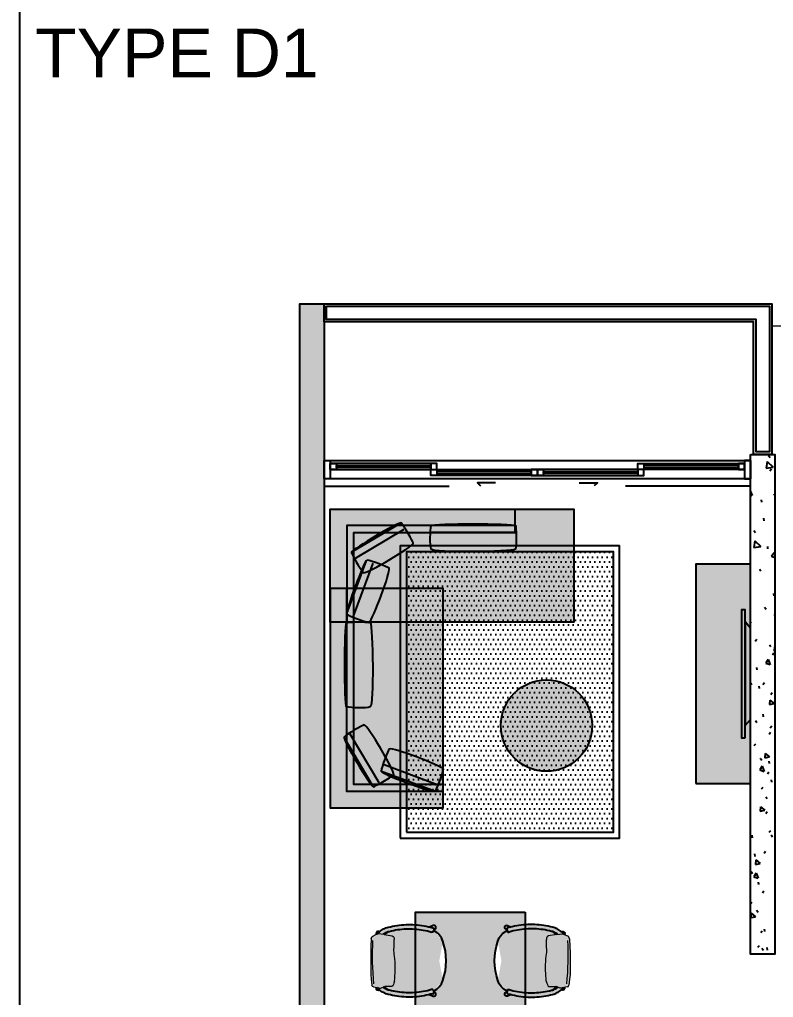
# Model space of a CAD drawing. Header units: millimetres. Extents: x 138979 to 257434, y 2210 to 57479.
# Drawn here: x 190541 to 196729, y 9512 to 17534 of the extents above; entities that cross this region are included whole.
import ezdxf

# ---------------------------------------------------------------- set-up
doc = ezdxf.new("R2010")
doc.units = ezdxf.units.MM
doc.layers.add('FLOOR', color=6, linetype='Continuous', lineweight=9)
doc.layers.add('WALL-RETCUT-1', color=1, linetype='Continuous', lineweight=25)
for name, color, linetype in [('GAR Text', 7, 'Continuous'), ('GAR-DOOR', 4, 'Continuous'), ('GAR-FFE', 1, 'Continuous'), ('GAR-WINDOW', 4, 'Continuous')]:
    doc.layers.add(name, color=color, linetype=linetype)
doc.styles.get("Standard").update_dxf_attribs({"font": 'arial.ttf'})
doc.linetypes.add('BATTING', pattern='A,0.00254,-2.54,[134,ltypeshp.shx,S=2.54,R=0,X=-2.54,Y=0],-5.08,[134,ltypeshp.shx,S=2.54,R=180,X=2.54,Y=0],-2.54', length=10.16254)

# ---------------------------------------------------------------- blocks, each defined once
blk = doc.blocks.new('tv')
at = {"layer": 'GAR-FFE', "true_color": 0xffffff}
h = blk.add_hatch(color=7, dxfattribs=at)
h.dxf.hatch_style = 1
h.paths.add_polyline_path([(-50135.2, -61402.1), (-50135.2, -61432.1), (-49085.2, -61432.1), (-49085.2, -61402.1)])
h.paths.add_polyline_path([(-50035.2, -61432.1), (-49985.2, -61477.1), (-49235.2, -61477.1), (-49185.2, -61432.1)])
at = {"layer": 'GAR-FFE', "color": 8}
for points in [[(-50135.2, -61432.1), (-49085.2, -61432.1), (-49085.2, -61402.1), (-50135.2, -61402.1)], [(-49985.2, -61477.1), (-49235.2, -61477.1), (-49185.2, -61432.1), (-50035.2, -61432.1)]]:
    blk.add_lwpolyline(points, close=True, dxfattribs=at)
blk = doc.blocks.new('A$C23cfd314')
at = {"layer": 'GAR-FFE', "true_color": 0xffffff}
h = blk.add_hatch(color=7, dxfattribs=at)
h.dxf.hatch_style = 1
edge = h.paths.add_edge_path()
edge.add_spline(control_points=[(67.9, 551.9), (90.5, 558.5), (113.3, 563.9), (159.5, 572.2), (182.8, 575.1), (229.6, 578.4), (253.1, 578.7), (300, 577), (323.4, 574.8), (369.8, 568.1), (392.9, 563.4), (415.6, 557.6)], knot_values=[6.030876, 6.030876, 6.030876, 6.030876, 6.138348, 6.138348, 6.245819, 6.245819, 6.353291, 6.353291, 6.460762, 6.460762, 6.568233, 6.568233, 6.568233, 6.568233], degree=3, periodic=0)
edge.add_spline(control_points=[(415.6, 557.6), (418.9, 556.7), (422.2, 555.7), (425.5, 554.7)], knot_values=[5.959729, 5.959729, 5.959729, 5.959729, 6.030876, 6.030876, 6.030876, 6.030876], degree=3, periodic=0)
edge.add_ellipse((337.6, 426.6), major_axis=(0, 155.4), ratio=0.999391, start_angle=312.22805, end_angle=325.5322, ccw=False)
edge.add_line((452.6, 531), (390.8, 520.2))
edge.add_spline(control_points=[(390.8, 520.2), (378.5, 517.5), (373.3, 504.2), (374.3, 491.1)], knot_values=[0, 0, 0, 0, 28.416842, 28.416842, 28.416842, 28.416842], degree=3, periodic=0)
edge.add_spline(control_points=[(374.3, 491.1), (374.3, 491.1), (374.1, 432.3), (380.2, 390.1), (365.7, 321), (366.8, 207.4), (373.3, 149.9)], knot_values=[0, 0, 0, 0, 1, 2, 3, 4, 4, 4, 4], degree=3, periodic=0)
edge.add_spline(control_points=[(373.2, 149.3), (381.8, 127.2), (380.4, 109.8), (394.4, 105.7)], knot_values=[0, 0, 0, 0, 30.05601, 30.05601, 30.05601, 30.05601], degree=3, periodic=0)
edge.add_line((394.4, 105.7), (453.3, 104.4))
edge.add_line((453.3, 104.4), (455.3, 103.7))
edge.add_ellipse((337.6, 205.1), major_axis=(0, -155.4), ratio=0.999391, start_angle=34.4678, end_angle=49.28609, ccw=False)
edge.add_spline(control_points=[(425.5, 77), (422.2, 75.9), (418.9, 74.9), (415.6, 74.1)], knot_values=[3.393902, 3.393902, 3.393902, 3.393902, 3.465049, 3.465049, 3.465049, 3.465049], degree=3, periodic=0)
edge.add_spline(control_points=[(415.6, 74.1), (392.9, 68.2), (369.8, 63.6), (323.4, 56.8), (300, 54.7), (253.1, 52.9), (229.6, 53.3), (182.8, 56.6), (159.5, 59.5), (113.3, 67.8), (90.5, 73.1), (68, 79.7)], knot_values=[2.856621, 2.856621, 2.856621, 2.856621, 2.964092, 2.964092, 3.071564, 3.071564, 3.179035, 3.179035, 3.286506, 3.286506, 3.393902, 3.393902, 3.393902, 3.393902], degree=3, periodic=0)
edge.add_spline(control_points=[(68, 79.7), (63.5, 81.1), (60.7, 80.5), (59, 79.8), (58.5, 79.6), (57.2, 78.8), (56.7, 78.3), (55.4, 77.1), (55.1, 76.6), (54.6, 75.9), (54.5, 75.7), (54.3, 75.3), (54.2, 75.1), (54.1, 74.9), (54.1, 74.8), (54, 74.7)], knot_values=[1.268875, 1.268875, 1.268875, 1.268875, 1.276947, 1.276947, 1.282826, 1.282826, 1.293294, 1.293294, 1.317713, 1.317713, 1.342133, 1.342133, 1.366552, 1.366552, 1.390971, 1.390971, 1.390971, 1.390971], degree=3, periodic=0)
edge.add_arc((113.5, 48.4), 65, 155.47155, 163.41429)
edge.add_ellipse((122.4, 205.1), major_axis=(0, -155.4), ratio=0.999391, start_angle=288.77952, end_angle=332.71117, ccw=False)
edge.add_ellipse((447.9, 315.8), major_axis=(0, 499.4), ratio=0.999391, start_angle=71.22048, end_angle=108.77952, ccw=False)
edge.add_ellipse((122.4, 426.6), major_axis=(0, 155.4), ratio=0.999391, start_angle=27.28883, end_angle=71.22048, ccw=False)
edge.add_arc((113.5, 583.2), 65, 196.58571, 203.83826)
edge.add_spline(control_points=[(54, 556.9), (54.1, 556.8), (54.1, 556.7), (54.2, 556.5), (54.3, 556.4), (54.5, 556), (54.6, 555.7), (55.1, 555), (55.4, 554.5), (56.7, 553.3), (57.2, 552.9), (58.5, 552.1), (59, 551.8), (60.7, 551.2), (63.5, 550.6), (68, 551.9)], knot_values=[1.268875, 1.268875, 1.268875, 1.268875, 1.293294, 1.293294, 1.317713, 1.317713, 1.342133, 1.342133, 1.366552, 1.366552, 1.37702, 1.37702, 1.382899, 1.382899, 1.390971, 1.390971, 1.390971, 1.390971], degree=3, periodic=0)
h = blk.add_hatch(color=7, dxfattribs=at)
h.dxf.hatch_style = 1
edge = h.paths.add_edge_path()
edge.add_arc((113.5, 48.4), 65, 155.81742, 169.50664)
edge.add_line((49.6, 60.3), (42.6, 57.3))
edge.add_ellipse((49.2, 41.7), major_axis=(6.6, -15.7), ratio=0.998049, start_angle=180, end_angle=360)
edge.add_line((55.8, 26), (85.8, 38.7))
edge.add_spline(control_points=[(85.8, 38.7), (100.5, 35), (115.3, 31.8), (154.6, 24.8), (179.1, 21.7), (228.4, 18.3), (253.2, 17.9), (302.6, 19.7), (327.2, 22), (376.1, 29.1), (400.4, 34), (424.3, 40.2)], knot_values=[2.898136, 2.898136, 2.898136, 2.898136, 2.964016, 2.964016, 3.071487, 3.071487, 3.178959, 3.178959, 3.28643, 3.28643, 3.393902, 3.393902, 3.393902, 3.393902], degree=3, periodic=0)
edge.add_spline(control_points=[(424.3, 40.2), (437.4, 43.5), (450, 48.4), (474, 60.7), (485.2, 68.2), (502.2, 82.6), (508.5, 88.8), (514.3, 95.3)], knot_values=[3.393902, 3.393902, 3.393902, 3.393902, 3.618366, 3.618366, 3.842831, 3.842831, 3.989145, 3.989145, 3.989145, 3.989145], degree=3, periodic=0)
edge.add_line((497.1, 78.2), (498, 77.6))
edge.add_ellipse((507.2, 91.9), major_axis=(9.2, 14.3), ratio=0.992115, start_angle=180, end_angle=320.11243)
edge.add_line((523.4, 97.1), (544.8, 101.2))
edge.add_arc((542.9, 117), 15.9, 276.83963, 353.17488)
edge.add_line((558.6, 115.1), (563.3, 165.9))
edge.add_line((563.3, 165.9), (567.9, 203.2))
edge.add_line((567.9, 203.2), (568, 381.7))
edge.add_line((568, 381.7), (566.8, 432.6))
edge.add_line((566.8, 432.6), (564.1, 496.5))
edge.add_arc((534.4, 493.3), 29.9, 366.21275, 430.73757)
edge.add_line((544.3, 521.5), (522.1, 531.3))
edge.add_ellipse((507.3, 539.6), major_axis=(9.2, -14.3), ratio=0.992115, start_angle=28.28444, end_angle=90.14941)
edge.add_ellipse((507.2, 539.7), major_axis=(-9.2, 14.3), ratio=0.992115, start_angle=269.85059, end_angle=360)
edge.add_line((498, 554), (497, 553.4))
edge.add_spline(control_points=[(516.5, 533.8), (510.1, 541.3), (503.1, 548.3), (485.2, 563.4), (474, 570.9), (450, 583.3), (437.4, 588.1), (424.3, 591.5)], knot_values=[5.417489, 5.417489, 5.417489, 5.417489, 5.581947, 5.581947, 5.806412, 5.806412, 6.030876, 6.030876, 6.030876, 6.030876], degree=3, periodic=0)
edge.add_spline(control_points=[(424.3, 591.5), (400.4, 597.6), (376.1, 602.5), (327.2, 609.7), (302.6, 611.9), (253.2, 613.8), (228.4, 613.4), (179.1, 609.9), (154.6, 606.8), (115.3, 599.8), (100.5, 596.6), (85.8, 593)], knot_values=[6.030876, 6.030876, 6.030876, 6.030876, 6.138348, 6.138348, 6.245819, 6.245819, 6.353291, 6.353291, 6.460762, 6.460762, 6.526642, 6.526642, 6.526642, 6.526642], degree=3, periodic=0)
edge.add_line((85.8, 593), (54.8, 606.1))
edge.add_spline(control_points=[(55.8, 605.6), (54.4, 606.2), (53, 606.6), (49.7, 607.1), (47.9, 607), (44.3, 606.4), (42.6, 605.7), (39.4, 604), (37.9, 602.9), (35.5, 600.2), (34.5, 598.7), (33, 595.4), (32.5, 593.6), (32.1, 590), (32.2, 588.2), (32.9, 584.6), (33.6, 582.9), (35.4, 579.8), (36.6, 578.4), (39.3, 576), (40.9, 575), (42.6, 574.3)], knot_values=[3.539917, 3.539917, 3.539917, 3.539917, 3.801201, 3.801201, 4.121023, 4.121023, 4.441127, 4.441127, 4.761471, 4.761471, 5.08192, 5.08192, 5.402296, 5.402296, 5.72245, 5.72245, 6.042321, 6.042321, 6.36196, 6.36196, 6.68151, 6.68151, 6.68151, 6.68151], degree=3, periodic=0)
edge.add_line((42.6, 574.3), (49.6, 571.4))
edge.add_arc((113.5, 583.2), 65, 190.49336, 203.83826)
edge.add_spline(control_points=[(54, 556.9), (54.1, 556.8), (54.1, 556.7), (54.2, 556.5), (54.3, 556.4), (54.5, 556), (54.6, 555.7), (55.1, 555), (55.4, 554.5), (56.7, 553.3), (57.2, 552.9), (58.5, 552.1), (59, 551.8), (60.7, 551.2), (63.5, 550.6), (68, 551.9)], knot_values=[1.268875, 1.268875, 1.268875, 1.268875, 1.293294, 1.293294, 1.317713, 1.317713, 1.342133, 1.342133, 1.366552, 1.366552, 1.37702, 1.37702, 1.382899, 1.382899, 1.390971, 1.390971, 1.390971, 1.390971], degree=3, periodic=0)
edge.add_spline(control_points=[(67.9, 551.9), (90.5, 558.5), (113.3, 563.9), (159.5, 572.2), (182.8, 575.1), (229.6, 578.4), (253.1, 578.7), (300, 577), (323.4, 574.8), (369.8, 568.1), (392.9, 563.4), (415.6, 557.6)], knot_values=[6.030876, 6.030876, 6.030876, 6.030876, 6.138348, 6.138348, 6.245819, 6.245819, 6.353291, 6.353291, 6.460762, 6.460762, 6.568233, 6.568233, 6.568233, 6.568233], degree=3, periodic=0)
edge.add_spline(control_points=[(415.6, 557.6), (418.9, 556.7), (422.2, 555.7), (425.5, 554.7)], knot_values=[5.959729, 5.959729, 5.959729, 5.959729, 6.030876, 6.030876, 6.030876, 6.030876], degree=3, periodic=0)
edge.add_ellipse((337.6, 426.6), major_axis=(0, 155.4), ratio=0.999391, start_angle=312.22805, end_angle=325.5322, ccw=False)
edge.add_line((452.6, 531), (390.8, 520.2))
edge.add_spline(control_points=[(390.8, 520.2), (378.5, 517.5), (373.3, 504.2), (374.3, 491.1)], knot_values=[0, 0, 0, 0, 28.416842, 28.416842, 28.416842, 28.416842], degree=3, periodic=0)
edge.add_spline(control_points=[(374.3, 491.1), (374.3, 491.1), (374.1, 432.3), (380.2, 390.1), (365.7, 321), (366.8, 207.4), (373.3, 149.9)], knot_values=[0, 0, 0, 0, 1, 2, 3, 4, 4, 4, 4], degree=3, periodic=0)
edge.add_spline(control_points=[(373.2, 149.3), (381.8, 127.2), (380.4, 109.8), (394.4, 105.7)], knot_values=[0, 0, 0, 0, 30.05601, 30.05601, 30.05601, 30.05601], degree=3, periodic=0)
edge.add_line((394.4, 105.7), (453.3, 104.4))
edge.add_line((453.3, 104.4), (455.3, 103.7))
edge.add_ellipse((337.6, 205.1), major_axis=(0, -155.4), ratio=0.999391, start_angle=34.4678, end_angle=49.28609, ccw=False)
edge.add_spline(control_points=[(425.5, 77), (422.2, 75.9), (418.9, 74.9), (415.6, 74.1)], knot_values=[3.393902, 3.393902, 3.393902, 3.393902, 3.465049, 3.465049, 3.465049, 3.465049], degree=3, periodic=0)
edge.add_spline(control_points=[(415.6, 74.1), (392.9, 68.2), (369.8, 63.6), (323.4, 56.8), (300, 54.7), (253.1, 52.9), (229.6, 53.3), (182.8, 56.6), (159.5, 59.5), (113.3, 67.8), (90.5, 73.1), (68, 79.7)], knot_values=[2.856621, 2.856621, 2.856621, 2.856621, 2.964092, 2.964092, 3.071564, 3.071564, 3.179035, 3.179035, 3.286506, 3.286506, 3.393902, 3.393902, 3.393902, 3.393902], degree=3, periodic=0)
edge.add_spline(control_points=[(68, 79.7), (63.5, 81.1), (60.7, 80.5), (59, 79.8), (58.5, 79.6), (57.2, 78.8), (56.7, 78.3), (55.4, 77.1), (55.1, 76.6), (54.6, 75.9), (54.5, 75.7), (54.3, 75.3), (54.2, 75.1), (54.1, 74.9), (54.1, 74.8), (54, 74.7)], knot_values=[1.268875, 1.268875, 1.268875, 1.268875, 1.276947, 1.276947, 1.282826, 1.282826, 1.293294, 1.293294, 1.317713, 1.317713, 1.342133, 1.342133, 1.366552, 1.366552, 1.390971, 1.390971, 1.390971, 1.390971], degree=3, periodic=0)
edge = h.paths.add_edge_path(flags=16)
edge.add_spline(control_points=[(49.2, 58.4), (49.2, 58.4), (49.2, 58.4), (49.2, 58.3), (49.2, 58.2), (49.2, 57.9), (49.2, 57.7), (49.1, 57.2), (49.1, 56.9), (49.1, 56), (49.2, 55.4), (49.6, 53.9), (49.8, 53.2), (50.6, 51.6), (51, 50.9), (52.3, 49.5), (53.4, 47.7), (58.1, 46.2)], knot_values=[4.541312, 4.541312, 4.541312, 4.541312, 4.545308, 4.545308, 4.569728, 4.569728, 4.594147, 4.594147, 4.618566, 4.618566, 4.639241, 4.639241, 4.650376, 4.650376, 4.657683, 4.657683, 4.663408, 4.663408, 4.663408, 4.663408], degree=3, periodic=0)
edge = h.paths.add_edge_path(flags=16)
edge.add_spline(control_points=[(49.2, 573.2), (49.2, 573.2), (49.2, 573.2), (49.2, 573.4), (49.2, 573.5), (49.2, 573.8), (49.2, 573.9), (49.1, 574.4), (49.1, 574.7), (49.1, 575.7), (49.2, 576.2), (49.6, 577.8), (49.8, 578.5), (50.6, 580.1), (51, 580.8), (52.3, 582.2), (53.4, 583.9), (58.1, 585.5)], knot_values=[4.541312, 4.541312, 4.541312, 4.541312, 4.545308, 4.545308, 4.569728, 4.569728, 4.594147, 4.594147, 4.618566, 4.618566, 4.639241, 4.639241, 4.650376, 4.650376, 4.657683, 4.657683, 4.663408, 4.663408, 4.663408, 4.663408], degree=3, periodic=0)
h = blk.add_hatch(color=7, dxfattribs=at)
h.dxf.hatch_style = 1
edge = h.paths.add_edge_path()
edge.add_spline(control_points=[(58.1, 46.2), (67.3, 43.5), (76.5, 41), (85.8, 38.7)], knot_values=[2.856544, 2.856544, 2.856544, 2.856544, 2.898136, 2.898136, 2.898136, 2.898136], degree=3, periodic=0)
edge.add_line((85.8, 38.7), (55.8, 26))
edge.add_ellipse((49.2, 41.7), major_axis=(6.6, -15.7), ratio=0.998049, start_angle=180, end_angle=360, ccw=False)
edge.add_line((42.6, 57.3), (49.6, 60.3))
edge.add_arc((113.5, 48.4), 65, 169.50664, 171.16943)
edge.add_spline(control_points=[(49.2, 58.4), (49.2, 58.4), (49.2, 58.4), (49.2, 58.3), (49.2, 58.2), (49.2, 57.9), (49.2, 57.7), (49.1, 57.2), (49.1, 56.9), (49.1, 56), (49.2, 55.4), (49.6, 53.9), (49.8, 53.2), (50.6, 51.6), (51, 50.9), (52.3, 49.5), (53.4, 47.7), (58.1, 46.2)], knot_values=[4.541312, 4.541312, 4.541312, 4.541312, 4.545308, 4.545308, 4.569728, 4.569728, 4.594147, 4.594147, 4.618566, 4.618566, 4.639241, 4.639241, 4.650376, 4.650376, 4.657683, 4.657683, 4.663408, 4.663408, 4.663408, 4.663408], degree=3, periodic=0)
edge = h.paths.add_edge_path()
edge.add_spline(control_points=[(42.6, 574.3), (40.9, 575), (39.3, 576), (36.6, 578.4), (35.4, 579.8), (33.6, 582.9), (32.9, 584.6), (32.2, 588.2), (32.1, 590), (32.5, 593.6), (33, 595.4), (34.5, 598.7), (35.5, 600.2), (37.9, 602.9), (39.4, 604), (42.6, 605.7), (44.3, 606.4), (47.9, 607), (49.7, 607.1), (53, 606.6), (54.4, 606.2), (55.8, 605.6)], knot_values=[3.539917, 3.539917, 3.539917, 3.539917, 3.859467, 3.859467, 4.179106, 4.179106, 4.498977, 4.498977, 4.819131, 4.819131, 5.139507, 5.139507, 5.459956, 5.459956, 5.7803, 5.7803, 6.100404, 6.100404, 6.420226, 6.420226, 6.68151, 6.68151, 6.68151, 6.68151], degree=3, periodic=0)
edge.add_line((55.8, 605.6), (85.8, 593))
edge.add_spline(control_points=[(85.8, 593), (76.5, 590.7), (67.3, 588.2), (58.1, 585.5)], knot_values=[6.526642, 6.526642, 6.526642, 6.526642, 6.568233, 6.568233, 6.568233, 6.568233], degree=3, periodic=0)
edge.add_spline(control_points=[(58.1, 585.5), (53.4, 583.9), (52.3, 582.2), (51, 580.8), (50.6, 580.1), (49.8, 578.5), (49.6, 577.8), (49.2, 576.2), (49.1, 575.7), (49.1, 574.7), (49.1, 574.4), (49.2, 573.9), (49.2, 573.8), (49.2, 573.5), (49.2, 573.4), (49.2, 573.2), (49.2, 573.2), (49.2, 573.2)], knot_values=[4.541312, 4.541312, 4.541312, 4.541312, 4.547037, 4.547037, 4.554345, 4.554345, 4.565479, 4.565479, 4.586154, 4.586154, 4.610574, 4.610574, 4.634993, 4.634993, 4.659412, 4.659412, 4.663408, 4.663408, 4.663408, 4.663408], degree=3, periodic=0)
edge.add_arc((113.5, 583.2), 65, 188.65076, 190.49336)
edge.add_line((49.6, 571.4), (42.6, 574.3))
h = blk.add_hatch(color=7, dxfattribs=at)
h.dxf.hatch_style = 1
edge = h.paths.add_edge_path()
edge.add_spline(control_points=[(425.5, 554.7), (432.5, 552.3), (439.3, 549.4), (452.9, 542.4), (459.7, 538.2), (466, 533.5)], knot_values=[5.643126, 5.643126, 5.643126, 5.643126, 5.796443, 5.796443, 5.959729, 5.959729, 5.959729, 5.959729], degree=3, periodic=0)
edge.add_line((466, 533.5), (464.6, 532.6))
edge.add_line((464.6, 532.6), (458.6, 532))
edge.add_line((458.6, 532), (452.6, 531))
edge.add_ellipse((337.6, 426.6), major_axis=(0, 155.4), ratio=0.999391, start_angle=312.22805, end_angle=325.5322)
h = blk.add_hatch(color=7, dxfattribs=at)
h.dxf.hatch_style = 1
edge = h.paths.add_edge_path()
edge.add_line((455.3, 103.7), (459.8, 102.2))
edge.add_line((459.8, 102.2), (459.9, 102))
edge.add_line((459.9, 102), (466, 98.2))
edge.add_spline(control_points=[(466, 98.2), (459.7, 93.5), (452.9, 89.3), (439.3, 82.2), (432.5, 79.3), (425.5, 77)], knot_values=[3.465049, 3.465049, 3.465049, 3.465049, 3.628335, 3.628335, 3.781652, 3.781652, 3.781652, 3.781652], degree=3, periodic=0)
edge.add_ellipse((337.6, 205.1), major_axis=(0, -155.4), ratio=0.999391, start_angle=34.4678, end_angle=49.28609)
at = {"layer": 'GAR-FFE'}
for p, q in [((49.6, 571.4), (42.6, 574.3)), ((55.8, 605.6), (85.8, 593)), ((464.6, 532.6), (466, 533.5)), ((498, 554), (497.1, 553.4)), ((459.9, 102), (459.8, 102.2)), ((459.8, 102.2), (459.9, 102)), ((466, 98.2), (459.9, 102)), ((49.6, 60.3), (42.6, 57.3)), ((85.8, 38.7), (55.8, 26)), ((497.1, 78.3), (498, 77.6))]:
    blk.add_line(p, q, dxfattribs=at)
at = {"layer": 'GAR-FFE', "lineweight": 9}
for p, q in [((458.6, 532), (390.8, 520.2)), ((458.6, 532), (509.9, 536.8)), ((509.9, 536.8), (544.3, 521.5)), ((564.1, 496.5), (566.8, 432.6)), ((566.8, 432.6), (568, 381.7)), ((568, 381.7), (567.9, 203.2)), ((563.3, 165.9), (558.6, 115.1)), ((567.9, 203.2), (563.3, 165.9)), ((394.4, 105.7), (453.3, 104.4)), ((488.1, 92.2), (453.3, 104.4)), ((544.8, 101.2), (502.7, 93.1))]:
    blk.add_line(p, q, dxfattribs=at)
at = {"layer": 'GAR-FFE'}
for centre, start, end in [((113.5, 583.2), 188.83057, 203.83826), ((113.5, 48.4), 156.16174, 171.16943)]:
    blk.add_arc(centre, 65, start, end, dxfattribs=at)
at = {"layer": 'GAR-FFE', "lineweight": 9}
for centre, radius, start, end in [((-1840.4, 357.9), 2393.3, 354.46435, 3.01267), ((534.4, 493.3), 29.9, 6.21275, 70.73757), ((542.9, 117), 15.9, 276.83963, 353.17488)]:
    blk.add_arc(centre, radius, start, end, dxfattribs=at)
at = {"layer": 'GAR-FFE', "extrusion": (0, 0, -1)}
for centre, major_axis, ratio, start_param, end_param in [((122.4, 426.6), (0, 155.4), 0.999391, 5.040153, 5.806923), ((337.6, 426.6), (0, -155.4), 0.999391, 3.743152, 3.97537), ((337.6, 426.6), (0, 155.4), 0.999391, 0.60156, 0.833778), ((507.2, 539.7), (-9.2, 14.3), 0.992115, 0, 1.573404), ((507.3, 539.6), (9.2, -14.3), 0.992115, 4.709781, 5.789529), ((447.9, 315.8), (0, 499.4), 0.999391, 4.384625, 5.040153), ((122.4, 205.1), (0, 155.4), 0.999391, 3.617873, 4.384625), ((122.4, 205.1), (0, -155.4), 0.999391, 0.47628, 1.243032), ((337.6, 205.1), (0, -155.4), 0.999391, 5.422981, 5.681626), ((507.2, 91.9), (9.2, 14.3), 0.992115, 0.69617, 3.141593), ((49.2, 41.7), (6.6, -15.7), 0.998049, 0, 3.141593)]:
    blk.add_ellipse(centre, major_axis=major_axis, ratio=ratio, start_param=start_param, end_param=end_param, dxfattribs=at)
at = {"layer": 'GAR-FFE'}
for points, knots in [([(42.6, 574.3), (40.9, 575), (39.3, 576), (36.6, 578.4), (35.4, 579.8), (33.6, 582.9), (32.9, 584.6), (32.2, 588.2), (32.1, 590), (32.5, 593.6), (33, 595.4), (34.5, 598.7), (35.5, 600.2), (37.9, 602.9), (39.4, 604), (42.6, 605.7), (44.3, 606.4), (47.9, 607), (49.7, 607.1), (53, 606.6), (54.4, 606.2), (55.8, 605.6)], [3.539917, 3.539917, 3.539917, 3.539917, 3.859467, 3.859467, 4.179106, 4.179106, 4.498977, 4.498977, 4.819131, 4.819131, 5.139507, 5.139507, 5.459956, 5.459956, 5.7803, 5.7803, 6.100404, 6.100404, 6.420226, 6.420226, 6.68151, 6.68151, 6.68151, 6.68151]), ([(58.1, 585.5), (53.4, 583.9), (52.3, 582.2), (51, 580.8), (50.6, 580.1), (49.8, 578.5), (49.6, 577.8), (49.2, 576.2), (49.1, 575.7), (49.1, 574.7), (49.1, 574.4), (49.2, 573.9), (49.2, 573.8), (49.2, 573.5), (49.2, 573.4), (49.2, 573.2), (49.2, 573.2), (49.2, 573.2)], [4.5413122, 4.5413122, 4.5413122, 4.5413122, 4.5470374, 4.5470374, 4.5543446, 4.5543446, 4.5654793, 4.5654793, 4.5861544, 4.5861544, 4.6105736, 4.6105736, 4.6349929, 4.6349929, 4.6594121, 4.6594121, 4.6634084, 4.6634084, 4.6634084, 4.6634084]), ([(424.3, 591.5), (400.4, 597.6), (376.1, 602.5), (327.2, 609.7), (302.6, 611.9), (253.2, 613.8), (228.4, 613.4), (179.1, 609.9), (154.6, 606.8), (105.9, 598.1), (81.8, 592.4), (58.1, 585.5)], [6.0308764, 6.0308764, 6.0308764, 6.0308764, 6.1383478, 6.1383478, 6.2458192, 6.2458192, 6.3532907, 6.3532907, 6.4607621, 6.4607621, 6.5682335, 6.5682335, 6.5682335, 6.5682335]), ([(415.6, 557.6), (392.9, 563.4), (369.8, 568.1), (323.4, 574.8), (300, 577), (253.1, 578.7), (229.6, 578.4), (182.8, 575.1), (159.5, 572.2), (113.3, 563.9), (90.5, 558.5), (67.9, 551.9)], [6.0308764, 6.0308764, 6.0308764, 6.0308764, 6.1383478, 6.1383478, 6.2458192, 6.2458192, 6.3532907, 6.3532907, 6.4607621, 6.4607621, 6.5682335, 6.5682335, 6.5682335, 6.5682335]), ([(516.5, 533.8), (510.1, 541.3), (503.1, 548.3), (485.2, 563.4), (474, 570.9), (450, 583.3), (437.4, 588.1), (424.3, 591.5)], [5.4174888, 5.4174888, 5.4174888, 5.4174888, 5.5819472, 5.5819472, 5.8064118, 5.8064118, 6.0308764, 6.0308764, 6.0308764, 6.0308764]), ([(54, 556.9), (54.1, 556.8), (54.1, 556.7), (54.2, 556.5), (54.3, 556.4), (54.5, 556), (54.6, 555.7), (55.1, 555), (55.4, 554.5), (56.7, 553.3), (57.2, 552.9), (58.5, 552.1), (59, 551.8), (60.7, 551.2), (63.5, 550.6), (68, 551.9)], [1.2688748, 1.2688748, 1.2688748, 1.2688748, 1.2932941, 1.2932941, 1.3177133, 1.3177133, 1.3421326, 1.3421326, 1.3665518, 1.3665518, 1.3770202, 1.3770202, 1.3828989, 1.3828989, 1.390971, 1.390971, 1.390971, 1.390971]), ([(466.9, 532.8), (460.3, 537.8), (453.3, 542.2), (436.3, 551), (426.1, 554.9), (415.6, 557.6)], [5.6353629, 5.6353629, 5.6353629, 5.6353629, 5.8064118, 5.8064118, 6.0308764, 6.0308764, 6.0308764, 6.0308764]), ([(54, 74.7), (54.1, 74.8), (54.1, 74.9), (54.2, 75.1), (54.3, 75.3), (54.5, 75.7), (54.6, 75.9), (55.1, 76.6), (55.4, 77.1), (56.7, 78.3), (57.2, 78.8), (58.5, 79.6), (59, 79.8), (60.7, 80.5), (63.5, 81.1), (68, 79.7)], [1.2688748, 1.2688748, 1.2688748, 1.2688748, 1.2932941, 1.2932941, 1.3177133, 1.3177133, 1.3421326, 1.3421326, 1.3665518, 1.3665518, 1.3770202, 1.3770202, 1.3828989, 1.3828989, 1.390971, 1.390971, 1.390971, 1.390971]), ([(415.6, 74.1), (426.1, 76.8), (436.3, 80.7), (453.5, 89.6), (460.8, 94.2), (467.6, 99.4)], [3.3939015, 3.3939015, 3.3939015, 3.3939015, 3.6183662, 3.6183662, 3.7956701, 3.7956701, 3.7956701, 3.7956701]), ([(424.3, 40.2), (437.4, 43.5), (450, 48.4), (474, 60.7), (485.2, 68.2), (502.2, 82.6), (508.5, 88.8), (514.3, 95.3)], [3.3939015, 3.3939015, 3.3939015, 3.3939015, 3.6183662, 3.6183662, 3.8428308, 3.8428308, 3.9891452, 3.9891452, 3.9891452, 3.9891452]), ([(58.1, 46.2), (53.4, 47.7), (52.3, 49.5), (51, 50.9), (50.6, 51.6), (49.8, 53.2), (49.6, 53.9), (49.2, 55.4), (49.1, 56), (49.1, 56.9), (49.1, 57.2), (49.2, 57.7), (49.2, 57.9), (49.2, 58.2), (49.2, 58.3), (49.2, 58.4), (49.2, 58.4), (49.2, 58.4)], [4.5413122, 4.5413122, 4.5413122, 4.5413122, 4.5470374, 4.5470374, 4.5543446, 4.5543446, 4.5654793, 4.5654793, 4.5861544, 4.5861544, 4.6105736, 4.6105736, 4.6349929, 4.6349929, 4.6594121, 4.6594121, 4.6634084, 4.6634084, 4.6634084, 4.6634084]), ([(58.1, 46.2), (81.8, 39.2), (105.9, 33.5), (154.6, 24.8), (179.1, 21.7), (228.4, 18.3), (253.2, 17.9), (302.6, 19.7), (327.2, 22), (376.1, 29.1), (400.4, 34), (424.3, 40.2)], [2.8565445, 2.8565445, 2.8565445, 2.8565445, 2.9640159, 2.9640159, 3.0714873, 3.0714873, 3.1789587, 3.1789587, 3.2864301, 3.2864301, 3.3939015, 3.3939015, 3.3939015, 3.3939015]), ([(68, 79.7), (90.5, 73.1), (113.3, 67.8), (159.5, 59.5), (182.8, 56.6), (229.6, 53.3), (253.1, 52.9), (300, 54.7), (323.4, 56.8), (369.8, 63.6), (392.9, 68.2), (415.6, 74.1)], [2.8566208, 2.8566208, 2.8566208, 2.8566208, 2.9640159, 2.9640159, 3.0714873, 3.0714873, 3.1789587, 3.1789587, 3.2864301, 3.2864301, 3.3939015, 3.3939015, 3.3939015, 3.3939015])]:
    blk.add_open_spline(points, degree=3, knots=knots, dxfattribs=at)
at = {"layer": 'GAR-FFE', "lineweight": 9}
for points in [[(373.3, 149.9), (366.8, 207.4), (365.7, 321), (380.2, 390.1), (374.1, 432.3), (374.3, 491.1), (374.3, 491.1)], [(390.8, 520.2), (378.5, 517.5), (373.3, 504.2), (374.3, 491.1)], [(373.2, 149.3), (381.8, 127.2), (380.4, 109.8), (394.4, 105.7)], [(502.7, 93.1), (497.6, 91.6), (494.6, 91.4), (488.1, 92.2)]]:
    blk.add_open_spline(points, degree=3, dxfattribs=at)
blk = doc.blocks.new('sofa06')
at = {"layer": 'GAR-FFE', "true_color": 0xffffff}
h = blk.add_hatch(color=7, dxfattribs=at)
h.dxf.hatch_style = 1
h.paths.add_polyline_path([(137799.5, 48950.7), (135999.5, 48950.7), (135999.5, 48023), (137799.5, 48023)])
at = {"layer": 'GAR-FFE'}
for points in [[(136276.2, 48950.7), (137799.5, 48950.7), (137799.5, 48023), (135999.5, 48023), (135999.5, 48950.7), (136276.2, 48950.7)], [(135999.5, 48817.5), (137662.8, 48817.5), (137662.8, 48022.4)], [(136283.2, 48817.6), (136965.5, 48817.6)], [(137592.7, 48549.7), (137193, 48786.2)], [(137622.3, 48599.8), (137222.7, 48836.3)], [(135999.5, 48759.3), (137604.5, 48759.3), (137604.5, 48023.5)], [(136283.2, 48759.4), (136965.5, 48759.4)], [(137608.5, 48073.8), (137446.3, 48508.9)], [(137663, 48094.1), (137500.8, 48529.3)]]:
    blk.add_lwpolyline(points, dxfattribs=at)
for points in [[(136278.3, 48622.2), (136270.6, 48658.9), (136273.1, 48808.8), (136279.4, 48816.2), (136304.4, 48835.5), (136957, 48836), (136970.6, 48816.2), (136978.7, 48778.9), (136983.1, 48654.7), (136970.9, 48622.7), (136958.7, 48590.8), (136312.8, 48600.7), (136278.3, 48622.2), (136278.3, 48622.2), (136278.3, 48622.2), (136278.3, 48622.2)], [(137527, 48429.2), (137552.3, 48456.8), (137626.5, 48587.1), (137624.9, 48596.7), (137613.2, 48626), (137239.4, 48847.9), (137217.6, 48837.7), (137191.7, 48809.7), (137121.9, 48689), (137118.8, 48671.4), (137125.9, 48639.1), (137486.4, 48428.2), (137527, 48429.2), (137527, 48429.2), (137527, 48429.2), (137527, 48429.2)], [(137481.7, 48021.3), (137518.8, 48027), (137658.3, 48081.6), (137663.1, 48090.1), (137672.5, 48120.3), (137521.1, 48527.8), (137497.8, 48533.5), (137460, 48528.1), (137329.9, 48478), (137316.4, 48466.2), (137301.6, 48436.7), (137449.5, 48046.1), (137481.7, 48021.3), (137481.7, 48021.3), (137481.7, 48021.3), (137481.7, 48021.3)]]:
    blk.add_open_spline(points, degree=3, knots=[0, 0, 0, 0, 1, 1, 1, 2, 2, 2, 3, 3, 3, 4, 4, 4, 5, 5, 5, 5], dxfattribs=at)
blk = doc.blocks.new('sofa 07')
at = {"layer": 'GAR-FFE', "true_color": 0xffffff}
h = blk.add_hatch(color=7, dxfattribs=at)
h.dxf.hatch_style = 1
h.paths.add_polyline_path([(187183.7, 34294.7), (186256.1, 34294.7), (186256.1, 32294.7), (187183.7, 32294.7)])
at = {"layer": 'GAR-FFE'}
for points in [[(186256.1, 34294.7), (187183.7, 34294.7), (187183.7, 32294.7), (186256.1, 32294.7), (186256.1, 34294.7), (186256.1, 34294.7)], [(187050.5, 32776.3), (187050.5, 34158), (186255.4, 34158)], [(186256.5, 34099.8), (186992.3, 34099.8), (186992.3, 32776.3), (187187.3, 32776.3)], [(186306.8, 34103.7), (186742, 33941.5)], [(186327.1, 34158.3), (186762.3, 33996)], [(186832.8, 34117.5), (187069.4, 33717.9)], [(186782.7, 34087.9), (187019.3, 33688.2)], [(186992.4, 32778.4), (186992.4, 33460.7)], [(187050.6, 32778.4), (187050.6, 33460.7)]]:
    blk.add_lwpolyline(points, dxfattribs=at)
for points in [[(186254.4, 33976.9), (186260, 34014), (186314.7, 34153.5), (186323.1, 34158.3), (186353.3, 34167.7), (186760.8, 34016.3), (186766.6, 33993), (186761.1, 33955.2), (186711.1, 33825.1), (186699.3, 33811.6), (186669.8, 33796.8), (186279.1, 33944.7), (186254.4, 33976.9), (186254.4, 33976.9), (186254.4, 33976.9), (186254.4, 33976.9)], [(186662.2, 34022.2), (186689.9, 34047.5), (186820.1, 34121.7), (186829.7, 34120), (186859.1, 34108.4), (187080.9, 33734.6), (187070.8, 33712.8), (187042.8, 33686.9), (186922.1, 33617.1), (186904.5, 33614), (186872.2, 33621.1), (186661.2, 33981.6), (186662.2, 34022.2), (186662.2, 34022.2), (186662.2, 34022.2), (186662.2, 34022.2)], [(186855.2, 32773.5), (186891.9, 32765.8), (187041.9, 32768.3), (187049.3, 32774.6), (187068.6, 32799.6), (187069.1, 33452.2), (187049.3, 33465.8), (187012, 33473.9), (186887.7, 33478.3), (186855.8, 33466.1), (186823.9, 33453.9), (186833.7, 32808), (186855.2, 32773.5), (186855.2, 32773.5), (186855.2, 32773.5), (186855.2, 32773.5)]]:
    blk.add_open_spline(points, degree=3, knots=[0, 0, 0, 0, 1, 1, 1, 2, 2, 2, 3, 3, 3, 4, 4, 4, 5, 5, 5, 5], dxfattribs=at)
blk = doc.blocks.new('TYPE D2')
h = blk.add_hatch()
h.set_pattern_fill('FP_109', color=8, angle=230, style=0, pattern_type=2)
h.set_pattern_definition([(320, (236412.65, 14335.72), (-38.2536, -437.2423), [45.72, -502.92]), (265, (236412.65, 14335.7), (458.5367, 84.5828), [36.576, -402.336]), (10.451, (236409.46, 14299.3), (420.2802, -352.662), [38.856, -427.416]), (316.184, (236534.57, 14335.7), (-100.9033, -650.59), [68.58, -754.38]), (6.636, (236526.16, 14281.5), (593.8263, -569.766), [58.284, -641.124]), (261.184, (236534.6, 14335.7), (593.82, -569.7725), [54.864, -603.504]), (291, (236504.1, 14274.76), (-245.4366, -363.875), [45.72, -502.92]), (236, (236504.1, 14274.76), (442.0518, -148.3253), [36.576, -402.336]), (341.451, (236483.64, 14244.44), (196.6115, -512.201), [38.856, -427.416]), (307.5, (236412.65, 14335.72), (202.9318, -7.41278), [20.117, -377.342, 20.117, -792.175]), (307.5, (236412.65, 14335.72), (202.9318, -7.41278), [-417.576, -388.315, 20.117, -383.743]), (277.5, (236412.65, 14335.72), (240.43305, -160.36715), [20.117, -212.75, 20.117, -522.122]), (277.5, (236412.65, 14335.72), (240.43305, -160.36715), [-252.984, -368.198, 20.117, -133.807]), (237.5, (236412.65, 14471.66), (-13.7491, -325.41783), [20.117, -132.283, 20.117, -1086.307]), (237.5, (236412.65, 14471.66), (-13.7491, -325.41783), [-172.517, -455.371, 20.117, -610.819]), (227.5, (236412.65, 14532.62), (61.0244, -355.51), [20.117, -178.003, 20.117, -743.712]), (227.5, (236412.65, 14532.62), (61.0244, -355.51), [-218.237, -295.656, 20.117, -427.939])])
h.paths.add_polyline_path([(179241.2, -26230), (179441.2, -26230), (179441.2, -35890.8), (179241.2, -35890.8)])
h = blk.add_hatch()
h.set_pattern_fill('FP_109', color=8, angle=230, style=0, pattern_type=2)
h.set_pattern_definition([(320, (247863.7, 19238.22), (-38.2536, -437.2423), [45.72, -502.92]), (265, (247863.7, 19238.2), (458.5367, 84.5828), [36.576, -402.336]), (10.451, (247860.5, 19201.8), (420.2802, -352.662), [38.856, -427.416]), (316.184, (247985.6, 19238.2), (-100.9033, -650.59), [68.58, -754.38]), (6.636, (247977.2, 19184), (593.8263, -569.766), [58.284, -641.124]), (261.184, (247985.6, 19238.2), (593.82, -569.7725), [54.864, -603.504]), (291, (247955.15, 19177.26), (-245.4366, -363.875), [45.72, -502.92]), (236, (247955.15, 19177.26), (442.0518, -148.3253), [36.576, -402.336]), (341.451, (247934.7, 19146.94), (196.6115, -512.201), [38.856, -427.416]), (307.5, (247863.7, 19238.22), (202.9318, -7.41278), [20.117, -377.342, 20.117, -792.175]), (307.5, (247863.7, 19238.22), (202.9318, -7.41278), [-417.576, -388.315, 20.117, -383.743]), (277.5, (247863.7, 19238.22), (240.43305, -160.36715), [20.117, -212.75, 20.117, -522.122]), (277.5, (247863.7, 19238.22), (240.43305, -160.36715), [-252.984, -368.198, 20.117, -133.807]), (237.5, (247863.7, 19374.16), (-13.7491, -325.41783), [20.117, -132.283, 20.117, -1086.307]), (237.5, (247863.7, 19374.16), (-13.7491, -325.41783), [-172.517, -455.371, 20.117, -610.819]), (227.5, (247863.7, 19435.12), (61.0244, -355.51), [20.117, -178.003, 20.117, -743.712]), (227.5, (247863.7, 19435.12), (61.0244, -355.51), [-218.237, -295.656, 20.117, -427.939])])
h.paths.add_polyline_path([(183141.2, -27466.5), (182941.2, -27466.5), (182941.2, -31565.8), (183141.2, -31565.8)])
at = {"layer": 'FLOOR'}
blk.add_line((184891.3, -26415.8), (183116.2, -26415.8), dxfattribs=at)
at = {"layer": 'GAR-DOOR'}
blk.add_lwpolyline([(179441.2, -27515.8), (182941.2, -27515.8), (182941.2, -27665.8), (179441.2, -27665.8)], close=True, dxfattribs=at)
for points in [[(180848.5, -27698.4), (180698.5, -27698.4), (180724.9, -27724.8)], [(181533.9, -27698.4), (181683.9, -27698.4), (181657.5, -27724.8)]]:
    blk.add_lwpolyline(points, dxfattribs=at)
at = {"layer": 'GAR-WINDOW'}
for points in [[(179441.2, -27515.8), (179491.2, -27515.8), (179491.2, -27665.8), (179441.2, -27665.8)], [(180316.2, -27590.8), (180316.2, -27540.8), (179491.2, -27540.8), (179491.2, -27590.8)], [(179541.2, -27590.8), (179491.2, -27590.8), (179491.2, -27540.8), (179541.2, -27540.8)], [(180316.2, -27573.8), (179541.2, -27573.8), (179541.2, -27557.8), (180316.2, -27557.8)], [(180316.2, -27590.8), (180366.2, -27590.8), (180366.2, -27540.8), (180316.2, -27540.8)], [(180316.2, -27640.8), (180316.2, -27590.8), (181191.2, -27590.8), (181191.2, -27640.8)], [(180366.2, -27640.8), (180316.2, -27640.8), (180316.2, -27590.8), (180366.2, -27590.8)], [(181141.2, -27640.8), (181191.2, -27640.8), (181191.2, -27590.8), (181141.2, -27590.8)], [(182066.2, -27640.8), (182066.2, -27590.8), (181191.2, -27590.8), (181191.2, -27640.8)], [(181241.2, -27640.8), (181191.2, -27640.8), (181191.2, -27590.8), (181241.2, -27590.8)], [(182016.2, -27590.8), (182016.2, -27540.8), (182891.2, -27540.8), (182891.2, -27590.8)], [(182066.2, -27590.8), (182016.2, -27590.8), (182016.2, -27540.8), (182066.2, -27540.8)], [(182016.2, -27640.8), (182066.2, -27640.8), (182066.2, -27590.8), (182016.2, -27590.8)], [(182066.2, -27573.8), (182841.2, -27573.8), (182841.2, -27557.8), (182066.2, -27557.8)], [(182841.2, -27590.8), (182891.2, -27590.8), (182891.2, -27540.8), (182841.2, -27540.8)], [(182941.2, -27515.8), (182891.2, -27515.8), (182891.2, -27665.8), (182941.2, -27665.8)], [(180366.2, -27623.8), (181141.2, -27623.8), (181141.2, -27607.8), (180366.2, -27607.8)], [(182016.2, -27623.8), (181241.2, -27623.8), (181241.2, -27607.8), (182016.2, -27607.8)]]:
    blk.add_lwpolyline(points, close=True, dxfattribs=at)
at = {"layer": 'WALL-RETCUT-1'}
for points in [[(179441.2, -35890.8), (179241.2, -35890.8), (179241.2, -26230), (179441.2, -26230)], [(179461.2, -26250), (183096.2, -26250), (183096.2, -27446.5), (182986.2, -27446.5), (182986.2, -26360), (179461.2, -26360)], [(182941.2, -27466.5), (183141.2, -27466.5), (183141.2, -31565.8), (182941.2, -31565.8)]]:
    blk.add_lwpolyline(points, close=True, dxfattribs=at)
blk.add_lwpolyline([(179441.2, -26230), (183116.2, -26230), (183116.2, -27466.5), (182966.2, -27466.5), (182966.2, -26380), (179441.2, -26380), (179441.2, -26230)], dxfattribs=at)

msp = doc.modelspace()

# ---------------------------------------------------------------- hatches: boundary and pattern name
at = {"layer": 'GAR-FFE'}
h = msp.add_hatch(dxfattribs=at)
h.set_pattern_fill('DOTS', color=8, scale=25)
h.set_pattern_definition([(0, (7819.66, -40017.495), (19.84375, 39.6875), [0, -39.6875])])
h.paths.add_polyline_path([(195416.2, 13167.3), (193716.2, 13167.3), (193716.2, 10867.3), (195416.2, 10867.3)])
at = {"layer": 'GAR-FFE', "true_color": 0xffffff}
h = msp.add_hatch(color=7, dxfattribs=at)
h.dxf.hatch_style = 1
h.paths.add_polyline_path([(196091.2, 11267.3), (196541.2, 11267.3), (196541.2, 13067.3), (196091.2, 13067.3)])
h = msp.add_hatch(color=7, dxfattribs=at)
h.dxf.hatch_style = 1
edge = h.paths.add_edge_path()
edge.add_arc((194866.2, 11742.3), 375, 0, 360)
h = msp.add_hatch(color=7, dxfattribs=at)
h.dxf.hatch_style = 1
h.paths.add_polyline_path([(194691.2, 10212.5), (194691.2, 8712.5), (193791.2, 8712.5), (193791.2, 10212.5)])

# ---------------------------------------------------------------- linework, layer by layer
at = {"layer": 'Defpoints'}
msp.add_lwpolyline([(190541.2, 2757.1), (204141.2, 2757.1), (204141.2, 17607.1), (190541.2, 17607.1)], close=True, dxfattribs=at)
at = {"layer": 'GAR-FFE', "linetype": 'BATTING', "ltscale": 5}
for points in [[(193041.2, 13704.8), (194067.2, 13704.8)], [(196541.2, 13704.8), (195515.2, 13704.8)]]:
    msp.add_lwpolyline(points, dxfattribs=at)
at = {"layer": 'GAR-FFE'}
for points in [[(193666.2, 10817.3), (195466.2, 10817.3), (195466.2, 13217.3), (193666.2, 13217.3)], [(194691.2, 10212.5), (194691.2, 8712.5), (193791.2, 8712.5), (193791.2, 10212.5)]]:
    msp.add_lwpolyline(points, close=True, dxfattribs=at)
at = {"layer": 'GAR-FFE', "color": 8}
msp.add_lwpolyline([(193716.2, 10867.3), (195416.2, 10867.3), (195416.2, 13167.3), (193716.2, 13167.3)], close=True, dxfattribs=at)
at = {"layer": 'GAR-FFE', "color": 1}
msp.add_lwpolyline([(196091.2, 11267.3), (196541.2, 11267.3), (196541.2, 13067.3), (196091.2, 13067.3)], close=True, dxfattribs=at)
msp.add_circle((194866.2, 11742.3), 375, dxfattribs=at)

# ---------------------------------------------------------------- block references
at = {"layer": 'GAR-DOOR'}
msp.add_blockref('TYPE D2', (13600, 41433), dxfattribs=at)
at = {"layer": 'GAR-FFE'}
for name, p, rotation in [('sofa 07', (227385.9, -173666.5), 90), ('tv', (135064.1, 61777.5), 90.00000000000001)]:
    msp.add_blockref(name, p, dxfattribs=dict(at, rotation=rotation))
at = {"layer": 'GAR-FFE', "xscale": -1, "rotation": 90}
msp.add_blockref('sofa06', (242041.9, 148865.9), dxfattribs=at)
at = {"layer": 'GAR-FFE', "xscale": -1}
msp.add_blockref('A$C23cfd314', (193991.2, 9496.7), dxfattribs=at)
at = {"layer": 'GAR-FFE'}
msp.add_blockref('A$C23cfd314', (194491.2, 9496.7), dxfattribs=at)

# ---------------------------------------------------------------- texts
at = {"layer": 'GAR Text', "insert": (190668.5, 17460), "char_height": 400, "attachment_point": 1}
msp.add_mtext_dynamic_manual_height_columns('TYPE D1', width=21725.523, gutter_width=50, heights=[0], dxfattribs=at)

doc.saveas('drawing.dxf')
